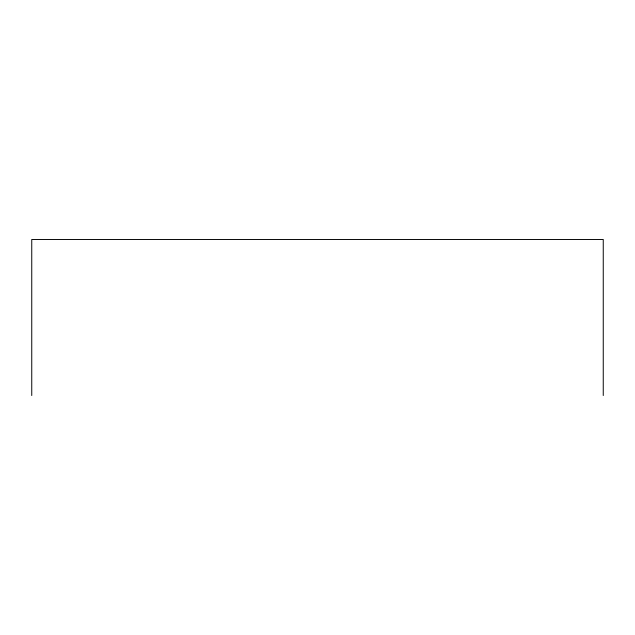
<?xml version="1.0" encoding="UTF-8"?>
<svg xmlns="http://www.w3.org/2000/svg" width="635" height="635" viewBox="0 0 635 635"><rect width="100%" height="100%" fill="white"/><g stroke="black" fill="none" stroke-linecap="round" stroke-linejoin="round"><path stroke-width="0.95" d="M603.25 395.526L603.25 239.474L31.75 239.474L31.75 395.526"/></g></svg>
